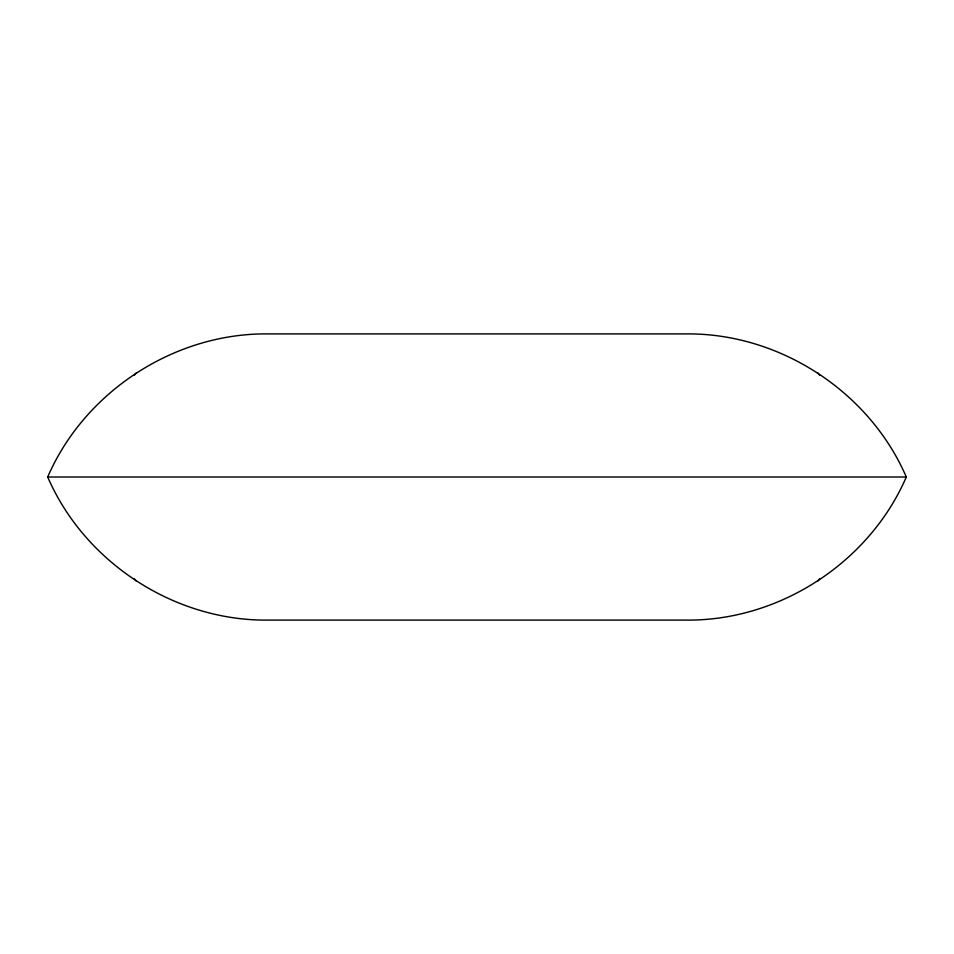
<?xml version="1.0" encoding="UTF-8"?>
<svg xmlns="http://www.w3.org/2000/svg" width="954" height="954" viewBox="0 0 954 954"><rect width="100%" height="100%" fill="white"/><g stroke="black" fill="none" stroke-linecap="round" stroke-linejoin="round"><path stroke-width="1.43" d="M47.7 477C84.608 391.545 174.379 333.089 267.454 333.9L686.546 333.9C779.621 333.089 869.392 391.545 906.3 477C869.392 562.455 779.621 620.911 686.546 620.1L267.454 620.1C174.379 620.911 84.608 562.455 47.7 477L906.3 477M134.407 375.089L136.339 372.823M817.661 581.177L819.593 578.911M817.661 372.823L819.593 375.089M134.407 578.911L136.339 581.177"/></g></svg>
